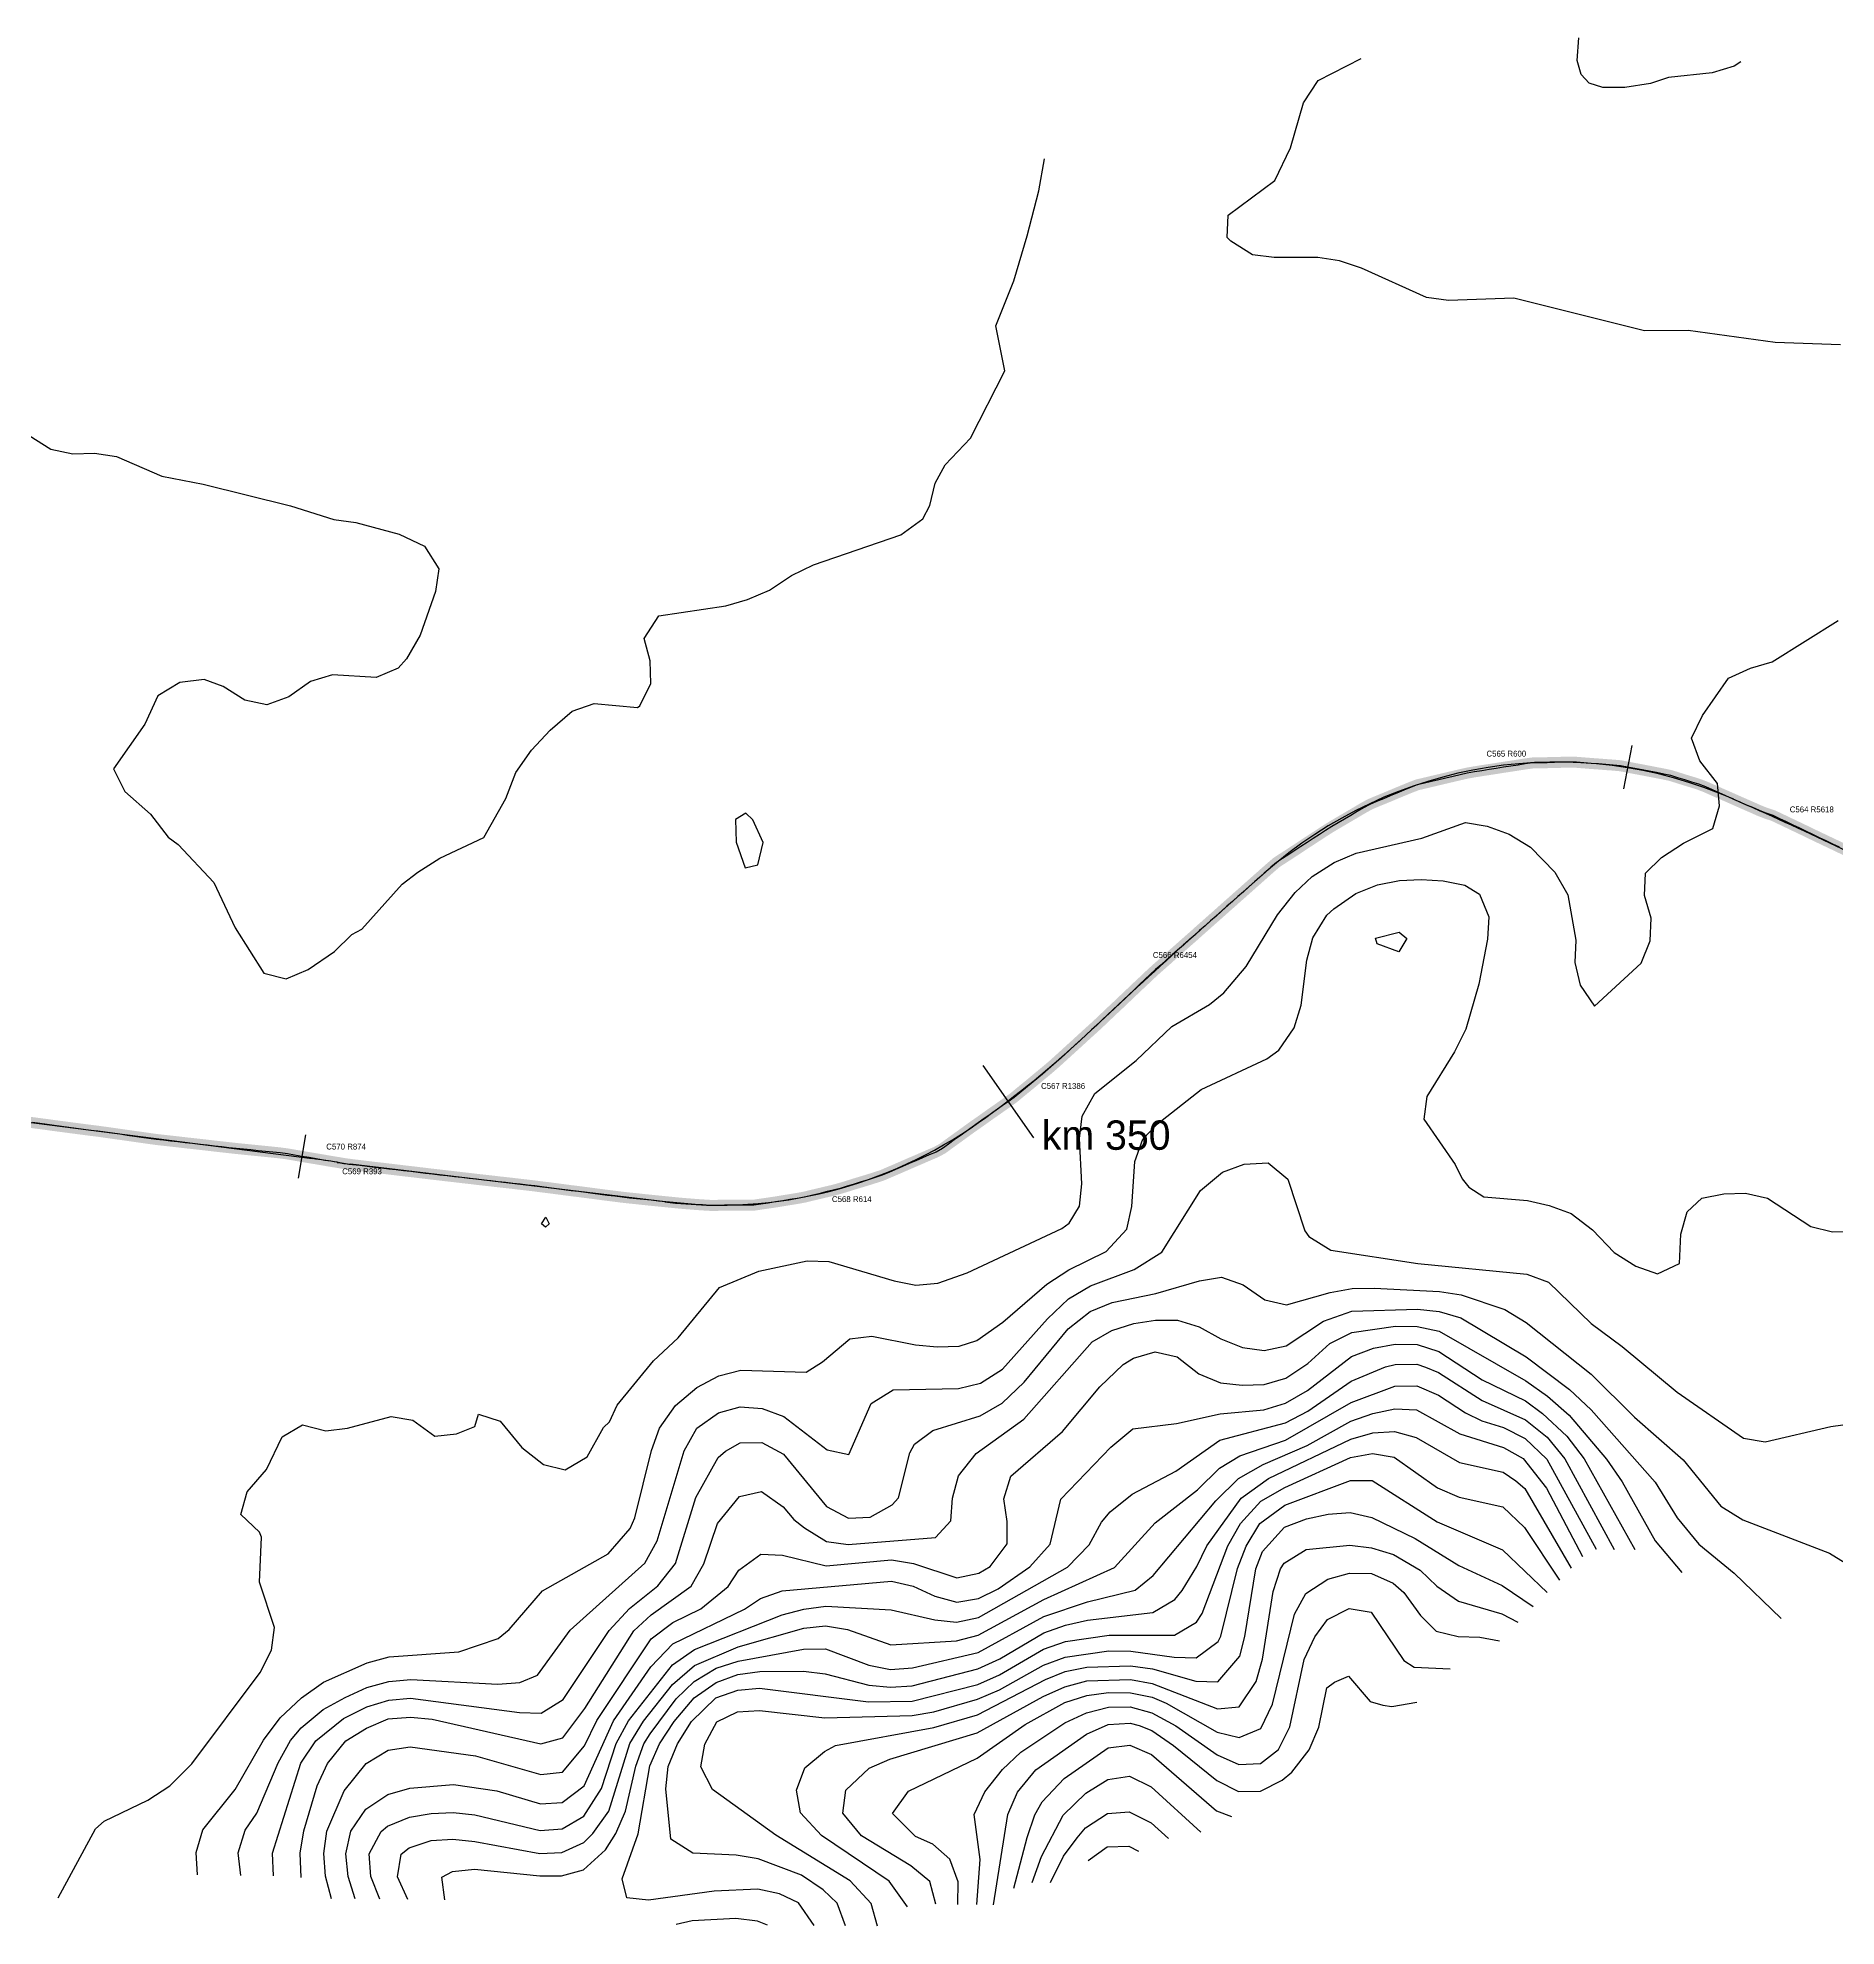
# Model space of a CAD drawing. Header units: metres. Extents: x 697254 to 930473, y 8023396 to 8227001.
# Drawn here: x 699354 to 701806, y 8224427 to 8227001 of the extents above; entities that cross this region are included whole.
import ezdxf

# ---------------------------------------------------------------- set-up
doc = ezdxf.new("R2010")
doc.units = ezdxf.units.M
for name, color, linetype in [('ALIGNMENT_FITTED', 4, 'Continuous'), ('CENTRELINE', 7, 'Continuous'), ('CHAINAGE', 7, 'Continuous'), ('CONTOUR_10M', 33, 'Continuous'), ('CONTOUR_INDEX_50M', 34, 'Continuous'), ('CURVE_LABELS', 4, 'Continuous'), ('GRADE_0-4', 3, 'Continuous')]:
    doc.layers.add(name, color=color, linetype=linetype)

msp = doc.modelspace()

# ---------------------------------------------------------------- linework, layer by layer
at = {"layer": 'ALIGNMENT_FITTED'}
for p, q in [((702385.6, 8225625.4), (701805.6, 8225899.4)), ((701026, 8225862.4), (700947.7, 8225792.8)), ((700821.8, 8225678), (700783.8, 8225642.5)), ((699728.5, 8225473.3), (699212.5, 8225539.2)), ((700209.3, 8225414.3), (699780.5, 8225465.7))]:
    msp.add_line(p, q, dxfattribs=at)
for centre, radius, start, end in [((701424.5, 8225413.6), 600.2, 66.2807, 131.6021), ((699406, 8220819.4), 5618.2, 64.7151, 66.2807), ((705233, 8220966.4), 6454.3, 131.60205, 133.11435), ((699836.3, 8226654.5), 1386.3, -54.7318, -46.8856), ((700282.3, 8226023.8), 613.9, -96.8359, -54.7318), ((699617.8, 8224606.2), 874.2, 80.4818, 82.7219), ((699827.4, 8225856.3), 393.4, -99.5182, -96.8359)]:
    msp.add_arc(centre, radius, start, end, dxfattribs=at)
at = {"layer": 'CENTRELINE'}
msp.add_polyline3d([(701810, 8225897.8, 392.2), (701801, 8225902.1, 391.9), (701791.9, 8225906.4, 391.5), (701782.9, 8225910.7, 391.2), (701773.9, 8225915, 390.9), (701764.9, 8225919.4, 391), (701755.8, 8225923.7, 391.1), (701746.8, 8225928, 391.1), (701737.8, 8225932.3, 391), (701728.8, 8225936.6, 390.9), (701719.7, 8225940.9, 390.8), (701710.2, 8225944, 390.7), (701700.9, 8225947.6, 390.6), (701691.8, 8225951.7, 390.5), (701682.6, 8225955.7, 390.4), (701673.5, 8225959.7, 390.4), (701664.3, 8225963.8, 390.3), (701655.2, 8225967.8, 390.1), (701646, 8225971.8, 389.7), (701636.9, 8225975.8, 389.5), (701627.7, 8225979.9, 389.4), (701618.4, 8225983.5, 389.4), (701608.9, 8225986.5, 389.4), (701599.3, 8225989.4, 389.3), (701589.8, 8225992.4, 389.4), (701580.2, 8225995.4, 389.6), (701570.5, 8225997.5, 389.7), (701560.6, 8225999.4, 389.5), (701550.8, 8226001.3, 389.3), (701541, 8226003.2, 389.1), (701531.2, 8226005, 389), (701521.3, 8226006.9, 388.9), (701511.5, 8226008.8, 388.9), (701501.6, 8226009.7, 388.8), (701491.6, 8226010.4, 388.7), (701481.6, 8226011.2, 388.6), (701471.6, 8226011.9, 388.4), (701461.7, 8226012.7, 388.3), (701451.7, 8226013.5, 388.1), (701441.7, 8226013.7, 388.2), (701431.7, 8226013.5, 388.4), (701421.7, 8226013.3, 388.6), (701411.7, 8226013, 388.7), (701401.7, 8226012.8, 388.8), (701391.7, 8226012.6, 388.8), (701381.8, 8226011.3, 388.5), (701371.9, 8226009.7, 388), (701362.1, 8226008.2, 387.6), (701352.2, 8226006.7, 387.4), (701342.3, 8226005.1, 387.2), (701332.4, 8226003.6, 387.1), (701322.5, 8226002.1, 387), (701312.6, 8226000.5, 386.9), (701302.8, 8225998.8, 386.8), (701293.1, 8225996.6, 386.8), (701283.3, 8225994.3, 386.8), (701273.6, 8225992, 386.7), (701263.8, 8225989.7, 386.5), (701254.1, 8225987.4, 386.3), (701244.4, 8225985.1, 386.1), (701234.6, 8225982.8, 386.2), (701225.3, 8225979.2, 386.3), (701216.1, 8225975.4, 386.4), (701206.8, 8225971.6, 386.3), (701197.6, 8225967.7, 386.2), (701188.4, 8225963.9, 386.1), (701179.1, 8225960.1, 386), (701169.9, 8225956.2, 386.2), (701161.2, 8225951.4, 386.4), (701152.6, 8225946.3, 386.8), (701143.9, 8225941.2, 387), (701135.3, 8225936.1, 387.1), (701126.7, 8225931.1, 386.9), (701118.1, 8225926, 386.8), (701109.6, 8225920.7, 386.7), (701101.2, 8225915.2, 386.5), (701092.9, 8225909.8, 386.3), (701084.5, 8225904.3, 386.2), (701076.1, 8225898.8, 386.1), (701067.8, 8225893.3, 386.2), (701059.4, 8225887.8, 386.4), (701051, 8225882.4, 386.5), (701042.7, 8225876.9, 386.4), (701035.1, 8225870.4, 386.2), (701027.6, 8225863.8, 386.2), (701020.1, 8225857.1, 386.2), (701012.6, 8225850.5, 386), (701005.1, 8225843.8, 385.7), (700997.7, 8225837.2, 385.5), (700990.2, 8225830.6, 386.1), (700982.7, 8225823.9, 386.5), (700975.2, 8225817.3, 386.6), (700967.7, 8225810.6, 386.5), (700960.3, 8225804, 386.4), (700952.8, 8225797.4, 386.2), (700945.3, 8225790.7, 386), (700937.8, 8225784.1, 385.7), (700930.4, 8225777.4, 385.5), (700922.9, 8225770.8, 385.1), (700915.4, 8225764.2, 384.7), (700907.9, 8225757.5, 384.4), (700900.4, 8225750.9, 384.2), (700893, 8225744.2, 384.2), (700885.5, 8225737.6, 384.2), (700878, 8225731, 384), (700870.6, 8225724.2, 383.8), (700863.4, 8225717.3, 383.7), (700856.1, 8225710.5, 383.7), (700848.8, 8225703.6, 383.7), (700841.6, 8225696.7, 383.9), (700834.3, 8225689.8, 384), (700827.1, 8225682.9, 384), (700819.8, 8225676.1, 384), (700812.5, 8225669.2, 383.8), (700805.3, 8225662.3, 383.6), (700798, 8225655.4, 383.6), (700790.6, 8225648.7, 383.7), (700783.2, 8225642, 384), (700775.8, 8225635.2, 384), (700768.5, 8225628.5, 383.9), (700761.1, 8225621.8, 383.8), (700753.7, 8225615, 383.9), (700746.3, 8225608.3, 384), (700738.9, 8225601.6, 383.9), (700731.3, 8225595.1, 383.8), (700723.6, 8225588.7, 383.8), (700715.9, 8225582.3, 383.7), (700708.2, 8225575.9, 383.5), (700700.5, 8225569.6, 383.3), (700692.7, 8225563.2, 383.3), (700685, 8225556.8, 383.3), (700677, 8225550.9, 383.3), (700668.8, 8225545.2, 383.4), (700660.6, 8225539.4, 384), (700652.4, 8225533.7, 384.6), (700644.3, 8225527.9, 384.9), (700636.1, 8225522.1, 384.6), (700627.9, 8225516.4, 384.4), (700619.8, 8225510.5, 384.2), (700611.7, 8225504.6, 384.1), (700603.6, 8225498.8, 383.9), (700595.5, 8225492.9, 383.8), (700587.4, 8225487, 383.8), (700578.7, 8225482.3, 383.8), (700569.5, 8225478.4, 383.8), (700560.3, 8225474.4, 383.7), (700551.1, 8225470.4, 383.8), (700541.9, 8225466.5, 384.4), (700532.8, 8225462.5, 384.9), (700523.6, 8225458.5, 385.2), (700514.4, 8225454.6, 385.3), (700505.2, 8225450.6, 385.3), (700495.7, 8225447.5, 385.3), (700486.2, 8225444.5, 385.2), (700476.6, 8225441.6, 385.1), (700467, 8225438.7, 385.3), (700457.5, 8225435.7, 385.4), (700447.9, 8225432.8, 385.3), (700438.3, 8225430.2, 385.2), (700428.5, 8225427.9, 385.2), (700418.8, 8225425.6, 385.4), (700409.1, 8225423.3, 385.7), (700399.3, 8225420.9, 385.8), (700389.5, 8225419.1, 385.8), (700379.6, 8225417.5, 385.7), (700369.8, 8225415.9, 385.7), (700359.9, 8225414.3, 385.6), (700350, 8225412.8, 385.5), (700340.1, 8225411.4, 385.5), (700330.2, 8225409.9, 385.8), (700320.2, 8225409.8, 386), (700310.2, 8225409.8, 386.1), (700300.2, 8225409.8, 386.2), (700290.2, 8225409.8, 386.3), (700280.2, 8225409.7, 386.2), (700270.2, 8225409.7, 385.8), (700260.2, 8225410.3, 385.4), (700250.3, 8225411, 385), (700240.3, 8225411.8, 384.8), (700230.3, 8225412.6, 384.5), (700220.4, 8225413.6, 384.4), (700210.4, 8225414.6, 384.7), (700200.5, 8225415.6, 385), (700190.5, 8225416.6, 385.5), (700180.6, 8225417.6, 386.2), (700170.6, 8225418.7, 386.7), (700160.7, 8225419.7, 386.9), (700150.7, 8225420.8, 386.8), (700140.8, 8225422.1, 386.7), (700130.9, 8225423.3, 386.8), (700121, 8225424.6, 386.9), (700111.1, 8225425.9, 387.1), (700101.2, 8225427.2, 387.4), (700091.2, 8225428.5, 387.9), (700081.3, 8225429.7, 388.3), (700071.4, 8225431, 388.6), (700061.5, 8225432.3, 388.9), (700051.6, 8225433.6, 389.2), (700041.6, 8225434.8, 389.2), (700031.7, 8225436.1, 388.9), (700021.8, 8225437.3, 388.6), (700011.9, 8225438.4, 388.3), (700001.9, 8225439.6, 388), (699992, 8225440.7, 387.8), (699982, 8225441.8, 387.3), (699972.1, 8225443, 386.5), (699962.2, 8225444.1, 385.8), (699952.2, 8225445.2, 385.4), (699942.3, 8225446.4, 385.3), (699932.4, 8225447.5, 385.2), (699922.4, 8225448.7, 385.4), (699912.5, 8225449.8, 385.6), (699902.6, 8225451, 385.7), (699892.6, 8225452.1, 385.4), (699882.7, 8225453.3, 384.9), (699872.8, 8225454.5, 384.4), (699862.8, 8225455.7, 384.6), (699852.9, 8225456.8, 385.1), (699843, 8225458, 385.6), (699833, 8225459.2, 385.6), (699823.1, 8225460.4, 385.3), (699813.2, 8225461.5, 385), (699803.2, 8225462.7, 384.7), (699793.3, 8225463.9, 384.5), (699783.4, 8225465.1, 384.4), (699773.5, 8225466.4, 384.3), (699763.6, 8225468.1, 384.4), (699753.7, 8225469.7, 384.4), (699743.9, 8225471.4, 384.4), (699734, 8225473.1, 384.5), (699724.2, 8225474.7, 384.6), (699714.3, 8225476.4, 384.8), (699704.4, 8225478.1, 385.1), (699694.6, 8225479.8, 385.4), (699684.7, 8225481.1, 385), (699674.7, 8225482.2, 384.1), (699664.8, 8225483.2, 383.3), (699654.8, 8225484.2, 383.5), (699644.9, 8225485.2, 384.2), (699634.9, 8225486.2, 384.9), (699625, 8225487.2, 384.7), (699615, 8225488.3, 384), (699605.1, 8225489.4, 383.5), (699595.2, 8225490.5, 383.4), (699585.2, 8225491.7, 383.5), (699575.3, 8225492.8, 383.6), (699565.4, 8225493.9, 384.2), (699555.4, 8225495, 385), (699545.5, 8225496.2, 385.6), (699535.5, 8225497.3, 385.6), (699525.6, 8225498.4, 385.4), (699515.7, 8225499.5, 385.2), (699505.8, 8225500.9, 385), (699495.9, 8225502.3, 384.8), (699486, 8225503.7, 384.7), (699476.1, 8225505.1, 384.6), (699466.2, 8225506.5, 384.5), (699456.3, 8225507.9, 384.4), (699446.4, 8225509.3, 384.4), (699436.4, 8225510.7, 384.5), (699426.5, 8225511.9, 384.6), (699416.6, 8225513.2, 385), (699406.7, 8225514.5, 385.5), (699396.8, 8225515.8, 386), (699386.9, 8225517.1, 386.3), (699376.9, 8225518.4, 386.3), (699367, 8225519.8, 386.3), (699357.1, 8225521.1, 386.4), (699347.2, 8225522.4, 386.4)], dxfattribs=at)
at = {"layer": 'CHAINAGE'}
for p, q in [((701527, 8226036.4), (701515.7, 8225977.5)), ((700642.6, 8225600.1), (700711.4, 8225501.8)), ((699719.3, 8225506), (699709.3, 8225446.8))]:
    msp.add_line(p, q, dxfattribs=at)
at = {"layer": 'CONTOUR_10M'}
for points, elevation in [([(701811.6, 8226582.5), (701722.4, 8226585.5), (701603.6, 8226601.9), (701544.2, 8226601.5), (701366.2, 8226646), (701277, 8226642.9), (701247.3, 8226647.2), (701158.4, 8226686.9), (701128.8, 8226696.8), (701099.1, 8226701.4), (701039.6, 8226701.5), (701009.9, 8226705), (700980.4, 8226723.7), (700975.6, 8226728.6), (700976.8, 8226759.4), (701040.6, 8226806.3), (701061.6, 8226850.8), (701079.3, 8226912.1), (701099.5, 8226942.7), (701157.9, 8226972.9)], 390), ([(699342.8, 8226458.9), (699372.4, 8226440.4), (699402, 8226433.7), (699431.8, 8226435), (699461.5, 8226430.4), (699523.5, 8226403.6), (699580, 8226392.8), (699698.7, 8226363.2), (699758, 8226344.5), (699787.7, 8226340.2), (699847, 8226324.3), (699881.3, 8226308.1), (699901.1, 8226277.2), (699896.7, 8226246.5), (699875.5, 8226186.8), (699857, 8226154.6), (699845.4, 8226141.8), (699815.5, 8226128.9), (699756.1, 8226132.9), (699726.3, 8226123.5), (699696.4, 8226102.9), (699666.5, 8226091.7), (699636.8, 8226098.2), (699607.3, 8226116.8), (699581.2, 8226126.4), (699547.9, 8226122.3), (699518, 8226104.2), (699500.3, 8226065.6), (699457.4, 8226004.5), (699472.9, 8225973.6), (699507.9, 8225942.6), (699532.2, 8225911.6), (699545.9, 8225901.3), (699594.2, 8225849.5), (699623.4, 8225787.8), (699662.6, 8225726), (699692.9, 8225718.4), (699722.7, 8225731.3), (699758.7, 8225755.8), (699782.6, 8225778.8), (699796, 8225786.2), (699851.1, 8225847.2), (699872.6, 8225863.7), (699902.5, 8225882.8), (699962.2, 8225911), (699992.4, 8225964.1), (700006, 8225999.6), (700027.2, 8226030.1), (700052.7, 8226057.4), (700082.7, 8226083.4), (700112.5, 8226093.5), (700171.9, 8226088.3), (700175, 8226090.3), (700190.1, 8226120.9), (700188.9, 8226151.6), (700180.8, 8226182.4), (700201, 8226213), (700292.1, 8226226.8), (700321.9, 8226235.6), (700351.7, 8226248.1), (700381.6, 8226268.1), (700411.5, 8226282.5), (700530.8, 8226323.7), (700560.7, 8226345.4), (700570, 8226363.4), (700577.3, 8226394.1), (700591.1, 8226419), (700625.8, 8226455.1), (700672.3, 8226546.9), (700660.4, 8226608.5), (700684.7, 8226669.8), (700702.9, 8226731.1), (700719, 8226792.4), (700726.3, 8226836.1)], 380), ([(699382.1, 8224465.7), (699433.2, 8224559.8), (699444.7, 8224570.4), (699504.4, 8224598.9), (699534.3, 8224618.7), (699564.3, 8224648.6), (699657.6, 8224773), (699673, 8224803.6), (699677.1, 8224834.3), (699656.6, 8224896), (699659.2, 8224957.4), (699656.4, 8224964.1), (699631.1, 8224988.4), (699640, 8225019.1), (699666.3, 8225049.6), (699687.3, 8225094.2), (699715, 8225110.6), (699746.8, 8225102.6), (699776.6, 8225106), (699836.2, 8225122), (699865.8, 8225116.9), (699895.4, 8225095.3), (699925.1, 8225098.3), (699950, 8225108.5), (699955.1, 8225124.9), (699984.7, 8225115.4), (700014.2, 8225079.8), (700043.7, 8225056.4), (700073.3, 8225049.2), (700103.2, 8225066.8), (700125.3, 8225106.9), (700133.4, 8225114.8), (700144.1, 8225137.5), (700193.6, 8225197.6), (700227.4, 8225229), (700283.7, 8225297.9), (700337.3, 8225320.2), (700402.9, 8225334), (700432.7, 8225333), (700521.6, 8225306.7), (700551.3, 8225301.1), (700581, 8225303.5), (700621.3, 8225317.7), (700750.1, 8225378), (700760.2, 8225385.6), (700774.1, 8225408.5), (700777.3, 8225439.2), (700774.4, 8225500.7), (700778, 8225531.4), (700795.3, 8225562), (700851.3, 8225607), (700900.2, 8225653.3), (700951.3, 8225683.6), (700971.1, 8225699.5), (701001.2, 8225735.1), (701044.1, 8225805.7), (701068, 8225836.2), (701091.5, 8225857.7), (701121.4, 8225877.1), (701151.2, 8225889.5), (701240.6, 8225910.3), (701300.2, 8225931.6), (701329.9, 8225926.3), (701359.6, 8225915.7), (701389.1, 8225897.7), (701422, 8225863.8), (701440, 8225832.9), (701450.8, 8225771.3), (701449.4, 8225740.5), (701456.7, 8225709.7), (701476.3, 8225681.2), (701539.8, 8225739.7), (701552.1, 8225770.4), (701553.2, 8225801.1), (701544.4, 8225831.9), (701545.5, 8225862.6), (701567.4, 8225883.8), (701597.3, 8225903.5), (701637.5, 8225923.3), (701646.4, 8225954), (701643.6, 8225984.7), (701619.6, 8226015.7), (701608.5, 8226046.5), (701623.2, 8226077.1), (701658.8, 8226128.1), (701688.6, 8226141.9), (701718.5, 8226150.4), (701808.2, 8226206.6)], 390), ([(700319.3, 8225944.1), (700305.2, 8225935.4), (700306.3, 8225904.6), (700318.6, 8225869.9), (700335.6, 8225873.6), (700343.1, 8225904.3), (700329.2, 8225935.2), (700319.3, 8225944.1)], 380), ([(701177.7, 8225773.8), (701209.7, 8225782.2), (701220.2, 8225773.4), (701209.5, 8225755.3), (701179.8, 8225766.1), (701177.7, 8225773.8)], 410), ([(699631.3, 8224496.5), (699627.3, 8224527.3), (699636.9, 8224558), (699652.9, 8224581.5), (699682, 8224649.8), (699698.7, 8224680.4), (699713.4, 8224697.6), (699743.4, 8224722.7), (699773.3, 8224738.8), (699803.1, 8224752.5), (699832.9, 8224760.7), (699862.7, 8224763.6), (699981.5, 8224757.3), (700011.3, 8224759.5), (700035.4, 8224769.6), (700079.9, 8224830.7), (700181.8, 8224922), (700198.5, 8224952.6), (700235.5, 8225075.2), (700252.8, 8225105.8), (700282.1, 8225126.8), (700311.9, 8225135), (700341.7, 8225132.9), (700371.3, 8225121.8), (700430.3, 8225076.3), (700460, 8225070.3), (700490.4, 8225139.8), (700520.3, 8225158.1), (700609.5, 8225160.3), (700639.3, 8225167.2), (700669.2, 8225186.6), (700730.5, 8225255.2), (700759.2, 8225282.4), (700789.1, 8225299.8), (700848.8, 8225322.4), (700886.6, 8225346), (700938.9, 8225429.8), (700968.9, 8225454.7), (700998.7, 8225466), (701031.3, 8225467.7), (701058, 8225445.4), (701081.3, 8225375), (701087, 8225367.1), (701116.6, 8225348.5), (701235.3, 8225330.4), (701383.8, 8225315.8), (701413.5, 8225305.1), (701471.4, 8225248.5), (701513.8, 8225217.3), (701588.8, 8225155.2), (701679.1, 8225092.3), (701708.8, 8225087.5), (701798.2, 8225108.4), (701827.9, 8225112.4)], 410), ([(700041.1, 8225384.4), (700046.7, 8225393.5), (700051.2, 8225384.3), (700046.6, 8225380.1), (700041.1, 8225384.4)], 390), ([(699675.9, 8224496.1), (699674.5, 8224526.9), (699713, 8224649.5), (699733.6, 8224680.1), (699771.1, 8224710.5), (699802.9, 8224726.1), (699832.7, 8224735.2), (699862.4, 8224738.1), (700010.9, 8224718.4), (700040.6, 8224717.8), (700070.5, 8224736), (700133, 8224830.2), (700160.8, 8224860.4), (700199.4, 8224891.1), (700223.4, 8224921.6), (700251.4, 8225011.7), (700281.6, 8225066.1), (700291.6, 8225074.7), (700311.5, 8225086), (700341.2, 8225086.5), (700370.8, 8225070.6), (700429.6, 8224999.3), (700459.2, 8224983.4), (700489, 8224984.7), (700518.8, 8225001.7), (700527.5, 8225011.1), (700542.9, 8225072.4), (700549.3, 8225084.2), (700574.3, 8225102.9), (700638.9, 8225123), (700668.7, 8225140), (700698.7, 8225168.5), (700758.8, 8225241.3), (700788.8, 8225265.1), (700818.6, 8225277.5), (700878.2, 8225289.7), (700937.8, 8225306.9), (700967.6, 8225311.6), (700997.2, 8225301.4), (701026.8, 8225280.9), (701056.4, 8225274.3), (701116, 8225291), (701145.8, 8225296.2), (701175.6, 8225296.6), (701264.7, 8225292.5), (701294.4, 8225287.8), (701353.7, 8225267.9), (701383.2, 8225249.9), (701471.8, 8225179.7), (701530.7, 8225121.2), (701596.9, 8225062.9), (701648.5, 8224999.5), (701678.1, 8224981.2), (701796.6, 8224935.6), (701914.8, 8224862.7)], 420), ([(699713.6, 8224493.7), (699711.9, 8224526.6), (699716.8, 8224557.2), (699735.2, 8224618.6), (699749.5, 8224649.2), (699774.4, 8224679.7), (699802.6, 8224697.3), (699832, 8224709.9), (699862.2, 8224712.1), (699891.9, 8224709.2), (700040.2, 8224675.7), (700070, 8224684), (700100.1, 8224724.1), (700166.7, 8224829.9), (700190.5, 8224851.7), (700244.8, 8224890.7), (700262, 8224921.2), (700280.8, 8224976.1), (700310.8, 8225012.9), (700340.6, 8225019.5), (700370.2, 8224999), (700385, 8224981.6), (700399.6, 8224970.1), (700429.2, 8224951.5), (700458.9, 8224947.3), (700577.9, 8224957.2), (700598.9, 8224979.7), (700601.1, 8225010.4), (700609.2, 8225041.1), (700633.3, 8225071.6), (700698.3, 8225118.1), (700791.5, 8225223.9), (700818.3, 8225239.1), (700848.1, 8225248.6), (700877.9, 8225253.4), (700907.6, 8225253.1), (700937.2, 8225244.2), (700966.8, 8225227.6), (700996.4, 8225215.8), (701026.1, 8225212), (701055.9, 8225218.2), (701106.6, 8225251.8), (701145.5, 8225265.7), (701234.8, 8225268.3), (701264.5, 8225265.1), (701294.1, 8225256.3), (701382.8, 8225203.2), (701441.9, 8225158.5), (701471.4, 8225131.2), (701558.8, 8225032.5), (701588.9, 8224983.6), (701618.3, 8224948.1), (701666.6, 8224908.5), (701730.7, 8224846.4)], 430), ([(699754.5, 8224464.7), (699746.5, 8224495.5), (699744.1, 8224526.3), (699748.4, 8224557), (699772.1, 8224611.6), (699802.2, 8224649.2), (699832.1, 8224667.3), (699861.8, 8224671.7), (699950.9, 8224659.4), (700039.9, 8224633.8), (700069.6, 8224637.2), (700099.7, 8224673.2), (700116.2, 8224707.4), (700190.2, 8224818.7), (700220.1, 8224841.2), (700258.2, 8224859.8), (700295.5, 8224890.2), (700309.9, 8224912.7), (700339.9, 8224934.2), (700369.6, 8224932.9), (700428.9, 8224918.3), (700518.2, 8224926.6), (700547.9, 8224921.8), (700607.1, 8224902), (700636.9, 8224908.2), (700652.5, 8224917.7), (700675.5, 8224948.2), (700675.8, 8224979), (700671, 8225009.8), (700680.8, 8225040.4), (700750.9, 8225101.3), (700802.1, 8225162.3), (700833.8, 8225192.8), (700847.7, 8225201.3), (700877.5, 8225210.2), (700907.1, 8225203.4), (700936.7, 8225179.9), (700966.3, 8225167.6), (700996, 8225164.5), (701025.7, 8225165.7), (701055.5, 8225174.3), (701085.4, 8225194.1), (701115.4, 8225221.5), (701145.3, 8225236.4), (701204.8, 8225244.9), (701234.5, 8225244.4), (701264.2, 8225238.4), (701382.5, 8225170.4), (701412.1, 8225149.5), (701441.6, 8225123.6), (701492.5, 8225063.8), (701513.8, 8225032.9), (701558.9, 8224952.6), (701595, 8224909.2)], 440), ([(699820.5, 8224464.1), (699808.4, 8224494.9), (699806, 8224525.7), (699822.2, 8224556.3), (699831.1, 8224563.7), (699861, 8224575.7), (699890.7, 8224581), (699920.5, 8224582.2), (699950.2, 8224579.2), (700039.2, 8224557.9), (700068.9, 8224560), (700098.8, 8224577), (700122.8, 8224615.1), (700142.7, 8224676.4), (700159.7, 8224707), (700219.6, 8224783.6), (700249.5, 8224804.3), (700368.8, 8224851.4), (700398.6, 8224859.5), (700428.4, 8224863.5), (700517.5, 8224858.4), (700576.9, 8224844.8), (700606.6, 8224841.7), (700636.4, 8224847.8), (700757.7, 8224916.8), (700787.2, 8224947.2), (700804.1, 8224977.8), (700816, 8224992), (700846, 8225016.1), (700905.7, 8225047.6), (700965.6, 8225089.5), (701055, 8225113.2), (701085.5, 8225129), (701144.7, 8225170), (701191.1, 8225189.5), (701204.3, 8225193), (701234.1, 8225193.3), (701245.9, 8225189), (701263.7, 8225181.7), (701322.8, 8225143.6), (701382, 8225117.6), (701411.6, 8225093.7), (701435.8, 8225064.3), (701503, 8224940.7)], 460), ([(699858.8, 8224463.7), (699844.7, 8224494.6), (699849.8, 8224525.3), (699860.6, 8224534.1), (699890.4, 8224544), (699920.2, 8224545.8), (699949.9, 8224542.6), (700038.9, 8224526.3), (700068.6, 8224527.9), (700098.5, 8224541.3), (700111, 8224553.7), (700132.8, 8224584.2), (700161.3, 8224676.2), (700179.9, 8224706.8), (700219.3, 8224756.5), (700249.3, 8224782.4), (700309, 8224807.9), (700398.4, 8224833.4), (700428.2, 8224836.6), (700457.8, 8224831.8), (700517.1, 8224810.7), (700606.4, 8224816.3), (700636.2, 8224824.1), (700725.8, 8224872.4), (700822, 8224916.2), (700877.5, 8224977.2), (700935.2, 8225021.8), (700965.2, 8225051.3), (700992.7, 8225068.3), (701054.8, 8225089.7), (701144.4, 8225141.2), (701204.1, 8225163.2), (701233.8, 8225163.9), (701263.4, 8225151.1), (701300.2, 8225127), (701322.6, 8225116.2), (701352.2, 8225107), (701381.8, 8225091.9), (701411.3, 8225063.6), (701478.2, 8224941)], 470), ([(699909.4, 8224463.3), (699905.1, 8224494.1), (699919.8, 8224501.9), (699949.5, 8224505.2), (700038.6, 8224496.1), (700068.3, 8224495.7), (700098.1, 8224504.3), (700128.1, 8224531.2), (700142.4, 8224553.4), (700155.3, 8224584), (700169.3, 8224645.4), (700180.5, 8224676), (700189, 8224689.6), (700224.7, 8224737.1), (700249.1, 8224760.8), (700279, 8224778.7), (700308.8, 8224788.6), (700398.1, 8224804.7), (700427.9, 8224805.2), (700487.1, 8224783.1), (700516.8, 8224777.1), (700546.6, 8224779.3), (700635.9, 8224800.3), (700725.6, 8224849.2), (700785.2, 8224869.5), (700850.3, 8224885.2), (700874.7, 8224905.3), (700960.1, 8225007.2), (700990.7, 8225037.6), (701024.7, 8225056.3), (701084.4, 8225082.3), (701144.2, 8225115.7), (701174, 8225126.1), (701203.8, 8225132.4), (701233.5, 8225130.9), (701292.7, 8225098.1), (701352, 8225079.5), (701378.9, 8225064.8), (701410.9, 8225024.3), (701459.7, 8224931)], 480), ([(700412.8, 8224428), (700391.3, 8224458.9), (700365.4, 8224471.4), (700335.7, 8224477.7), (700276.3, 8224475.2), (700187, 8224462.9), (700157.3, 8224465.8), (700151, 8224491.8), (700172.6, 8224553.1), (700188.6, 8224646), (700201.7, 8224675.8), (700221.6, 8224706.4), (700248.9, 8224738.7), (700278.8, 8224759.3), (700308.7, 8224770.3), (700338.4, 8224774.2), (700397.9, 8224775), (700427.6, 8224771.2), (700486.9, 8224755.9), (700516.6, 8224752.9), (700546.3, 8224755), (700635.7, 8224777.9), (700665.6, 8224791.7), (700725.4, 8224827), (700755.2, 8224837.5), (700785, 8224844.3), (700874.3, 8224854.7), (700904.2, 8224872.7), (700914, 8224884.6), (700934.3, 8224917.3), (700947.7, 8224945.8), (700994.6, 8225010.6), (701032, 8225037.2), (701144, 8225091.2), (701173.8, 8225099.8), (701203.5, 8225101.3), (701233.2, 8225093.5), (701292.3, 8225059.3), (701351.7, 8225046), (701369.1, 8225034.2), (701381.2, 8225023.7), (701444.4, 8224915.4)], 490), ([(700498.7, 8224427.2), (700490.1, 8224458), (700461.6, 8224489), (700360.2, 8224551.4), (700274.2, 8224613.7), (700258.3, 8224644.6), (700263.6, 8224675.3), (700279.7, 8224705.9), (700308.2, 8224719.3), (700337.9, 8224721.4), (700427, 8224711.1), (700546, 8224714.3), (700575.7, 8224719.6), (700635.4, 8224736.7), (700665.2, 8224749.4), (700725, 8224783.1), (700754.8, 8224794.1), (700814.3, 8224802.7), (700844.1, 8224802.3), (700903.4, 8224793.7), (700933.2, 8224792.9), (700963.1, 8224815.1), (700966.9, 8224822.6), (700989.7, 8224914.7), (701001.3, 8224945.3), (701020.2, 8224975.9), (701054, 8225001.3), (701143.5, 8225034.8), (701173.2, 8225034.7), (701261.9, 8224978.2), (701350.7, 8224940.1), (701411.5, 8224882)], 510), ([(700539.8, 8224453.6), (700514.9, 8224488.6), (700422.5, 8224550.9), (700393.9, 8224581.9), (700388.3, 8224612.7), (700400, 8224643.3), (700426.6, 8224665.3), (700441.8, 8224673.7), (700575.6, 8224698.2), (700635.2, 8224715.5), (700727.8, 8224763.3), (700754.6, 8224774.3), (700784.4, 8224780.5), (700843.9, 8224782.3), (700873.6, 8224777.8), (700932.9, 8224761.3), (700962.6, 8224760.3), (700992.6, 8224795.2), (700999.7, 8224822.3), (701014.5, 8224914.4), (701023.7, 8224938), (701053.7, 8224971), (701083.5, 8224982.3), (701113.3, 8224988.6), (701143.1, 8224991.3), (701172.7, 8224984.2), (701231.9, 8224955.5), (701291, 8224918.9), (701350.3, 8224891.7), (701392.6, 8224862.9)], 520), ([(700578.3, 8224457.2), (700570, 8224488.1), (700544.1, 8224509.7), (700477.3, 8224550.4), (700451.7, 8224581.4), (700455.9, 8224612.7), (700487.6, 8224642.5), (700515.7, 8224654.7), (700634.9, 8224690.9), (700724.6, 8224740.2), (700754.4, 8224753.7), (700784.2, 8224761.8), (700843.7, 8224763.7), (700873.4, 8224758.2), (700962.3, 8224723.4), (700992, 8224726.3), (701015.1, 8224760.7), (701023.6, 8224791.4), (701038, 8224883.5), (701048.3, 8224914.1), (701053.2, 8224922.1), (701083.1, 8224940.7), (701142.7, 8224946.7), (701172.4, 8224943.1), (701202, 8224934), (701238.6, 8224912.4), (701261.1, 8224890.7), (701290.6, 8224870.4), (701349.9, 8224852.9), (701371.8, 8224841.7)], 530), ([(700608.5, 8224457), (700608.7, 8224487.7), (700597.5, 8224518.6), (700574.1, 8224539.1), (700550.8, 8224549.7), (700519.4, 8224580.7), (700541.3, 8224611.3), (700634.6, 8224656.2), (700700.1, 8224702.1), (700754.2, 8224732), (700784, 8224741.6), (700813.8, 8224745.9), (700843.5, 8224745.4), (700873.2, 8224739.2), (700892.5, 8224731.1), (700962, 8224691.7), (700991.6, 8224684.3), (701021.5, 8224696.5), (701037.4, 8224729.8), (701067.4, 8224852.5), (701082.6, 8224880.5), (701112.5, 8224900.4), (701142.3, 8224908.6), (701172, 8224907.9), (701201.6, 8224894.6), (701216.3, 8224881.9), (701238.8, 8224850.9), (701260.5, 8224829.5), (701290.2, 8224822.1), (701319.9, 8224821.1), (701346.6, 8224816.2)], 540), ([(700657.2, 8224456.5), (700676.7, 8224579.3), (700689.9, 8224609.9), (700714.9, 8224640.5), (700783.6, 8224689), (700813.4, 8224702.2), (700843.2, 8224704.1), (700855.6, 8224700.7), (700872.8, 8224694.2), (700902.3, 8224673.5), (700961.4, 8224625.8), (700991, 8224610.7), (701020.7, 8224611.1), (701050.6, 8224626.3), (701063.8, 8224637.3), (701087.2, 8224667.8), (701100.2, 8224698.5), (701111.2, 8224752.1), (701121.6, 8224759.7), (701141, 8224768.2), (701170.5, 8224733.7), (701187.5, 8224728.4), (701200.1, 8224726.9), (701234.2, 8224732.4)], 560), ([(700684.8, 8224479.1), (700703, 8224548.3), (700713.3, 8224579), (700723.3, 8224596.8), (700753.3, 8224628.6), (700813.1, 8224670.2), (700842.9, 8224674.1), (700872.5, 8224661.4), (700961, 8224584.7), (700981.2, 8224576.6)], 570), ([(700709.8, 8224486.8), (700722.6, 8224522.2), (700752.1, 8224578.6), (700782.8, 8224608.4), (700812.7, 8224627.1), (700842.5, 8224631.7), (700872.1, 8224617.1), (700939.8, 8224555.3)], 580), ([(700734.5, 8224486.6), (700752.3, 8224522.5), (700771, 8224547.7), (700782.4, 8224561.4), (700812.3, 8224581), (700842.1, 8224583.2), (700871.7, 8224568.3), (700895.5, 8224546.6)], 590), ([(700348.8, 8224428.6), (700335.3, 8224434), (700305.6, 8224437.7), (700246.2, 8224434.6), (700224.7, 8224429.7)], 480)]:
    msp.add_lwpolyline(points, dxfattribs=dict(at, elevation=elevation))
at = {"layer": 'CONTOUR_INDEX_50M'}
for points, elevation in [([(701675.7, 8226968.2), (701666.4, 8226962.4), (701636.6, 8226953.2), (701577, 8226946.6), (701552.6, 8226938.6), (701517.5, 8226933.4), (701487.7, 8226933.1), (701468.8, 8226939.3), (701458.1, 8226950.7), (701452.6, 8226970.2), (701454.8, 8227001)], 400), ([(699572.3, 8224497.1), (699570.4, 8224527.8), (699579.5, 8224558.5), (699623.5, 8224613.5), (699661.9, 8224680.7), (699684.8, 8224711.3), (699713.8, 8224738.6), (699743.7, 8224759.9), (699803.4, 8224786.2), (699833.2, 8224794.5), (699928.3, 8224801.3), (699982.1, 8224819.3), (699996.9, 8224831.4), (700042.1, 8224884.5), (700131.8, 8224934.9), (700161.8, 8224969.2), (700168.3, 8224983.6), (700190.7, 8225075.6), (700201.8, 8225106.2), (700223.4, 8225136.8), (700252.7, 8225161.4), (700282.6, 8225177.4), (700312.4, 8225184.9), (700401.6, 8225182.4), (700424, 8225196.5), (700461.4, 8225227.6), (700491.2, 8225231.4), (700550.5, 8225219.4), (700580.2, 8225216.9), (700610, 8225217.9), (700634.4, 8225225.3), (700669.7, 8225250.5), (700729.7, 8225302.2), (700759.6, 8225321.8), (700810.4, 8225346.7), (700838.8, 8225377.2), (700845.5, 8225407.9), (700849.4, 8225469.3), (700860.4, 8225499.9), (700880.3, 8225520.6), (700940.2, 8225567.6), (701029.7, 8225609.6), (701045.9, 8225621.2), (701066.7, 8225651.8), (701076.2, 8225682.4), (701084, 8225743.9), (701092.3, 8225774.5), (701111.4, 8225805.1), (701120.8, 8225814), (701150.7, 8225834.8), (701180.5, 8225846.5), (701210.3, 8225852.4), (701240.1, 8225853.8), (701269.8, 8225852.1), (701299.5, 8225846.1), (701319.4, 8225834), (701332.3, 8225803.1), (701330.1, 8225772.4), (701318.4, 8225711), (701300.8, 8225649.7), (701285.4, 8225619.1), (701247.7, 8225557.9), (701243.4, 8225527.2), (701286.1, 8225465.3), (701295.8, 8225445.8), (701305, 8225434.4), (701325.3, 8225421.2), (701384.8, 8225416.3), (701414.4, 8225409.5), (701444.1, 8225398.6), (701473.6, 8225376.1), (701503, 8225345.4), (701532.6, 8225326.9), (701562.2, 8225316.4), (701592.1, 8225330.6), (701593.6, 8225370.3), (701602.6, 8225401), (701622.6, 8225419.5), (701652.4, 8225425.6), (701682.1, 8225426.3), (701711.8, 8225419.6), (701770.9, 8225380.9), (701800.6, 8225373.4), (701830.3, 8225373.9)], 400), ([(699787, 8224464.4), (699777.5, 8224495.2), (699774.4, 8224526), (699781, 8224556.7), (699801.6, 8224586.7), (699831.5, 8224606.8), (699861.3, 8224615.3), (699920.8, 8224620.4), (699980.2, 8224611.7), (700039.5, 8224594), (700069.2, 8224595.8), (700099.2, 8224618.6), (700138.9, 8224707.2), (700189.8, 8224780.8), (700219.8, 8224812.2), (700317.4, 8224859.3), (700339.3, 8224873.7), (700369.1, 8224884.3), (700517.9, 8224897.3), (700547.6, 8224890.7), (700577.2, 8224877), (700606.8, 8224868.9), (700636.6, 8224873.9), (700663.2, 8224886.9), (700706.5, 8224917.2), (700734.1, 8224947.7), (700748.6, 8225009.1), (700816.8, 8225080.1), (700846.8, 8225105.3), (700906.3, 8225112.4), (700965.9, 8225125.5), (701025.4, 8225131), (701055.2, 8225140.3), (701085.1, 8225157.2), (701145, 8225203.6), (701174.8, 8225215), (701204.6, 8225220.4), (701234.3, 8225220), (701264, 8225210.6), (701323.1, 8225171.8), (701382.3, 8225143.1), (701405.4, 8225126.1), (701438.3, 8225095), (701462, 8225064.1), (701530.9, 8224940.5)], 450), ([(700455.2, 8224427.6), (700443.9, 8224458.5), (700424.9, 8224476.8), (700395.4, 8224496.9), (700336.1, 8224519.1), (700306.4, 8224524.2), (700247, 8224526.7), (700217.4, 8224545.8), (700210.6, 8224614.3), (700213.5, 8224645), (700226.4, 8224675.6), (700245.4, 8224706.2), (700278.6, 8224738.4), (700308.5, 8224749), (700338.2, 8224751.6), (700486.7, 8224733.2), (700546.2, 8224734.1), (700635.5, 8224756.7), (700665.4, 8224769.8), (700725.2, 8224804.8), (700755, 8224815.3), (700814.5, 8224823.9), (700903.7, 8224824.1), (700933.6, 8224841.4), (700941.5, 8224853.6), (700976.4, 8224945.5), (700993.7, 8224976.1), (701021.3, 8225006.6), (701054.2, 8225025.3), (701143.7, 8225066), (701173.5, 8225071.3), (701203.2, 8225066.4), (701262.3, 8225024.9), (701291.9, 8225011.8), (701351.2, 8224998.7), (701380.7, 8224970.7), (701428.2, 8224899)], 500), ([(700634.1, 8224456.7), (700638.6, 8224518.2), (700630.8, 8224579.7), (700645.2, 8224610.3), (700669.4, 8224640.9), (700694.2, 8224664.6), (700754, 8224704.2), (700783.8, 8224718.2), (700813.6, 8224725.9), (700843.4, 8224726.2), (700873, 8224718.2), (700905.5, 8224700.2), (700961.7, 8224661), (700991.3, 8224647.8), (701021, 8224649.1), (701045.6, 8224668.2), (701060.7, 8224698.8), (701080.5, 8224790.9), (701094.8, 8224821.5), (701112, 8224845.3), (701141.9, 8224860.4), (701171.6, 8224855.1), (701216.3, 8224789.6), (701230.3, 8224780.5), (701279.2, 8224778.1)], 550), ([(700786, 8224516.8), (700811.9, 8224535.5), (700841.6, 8224536.3), (700854.5, 8224529.6)], 600)]:
    msp.add_lwpolyline(points, dxfattribs=dict(at, elevation=elevation))
at = {"layer": 'GRADE_0-4', "const_width": 15}
msp.add_lwpolyline([(701819, 8225893.5), (701810, 8225897.8), (701801, 8225902.1), (701791.9, 8225906.4), (701782.9, 8225910.7), (701773.9, 8225915), (701764.9, 8225919.4), (701755.8, 8225923.7), (701746.8, 8225928), (701737.8, 8225932.3), (701728.8, 8225936.6), (701719.7, 8225940.9), (701710.2, 8225944), (701700.9, 8225947.6), (701691.8, 8225951.7), (701682.6, 8225955.7), (701673.5, 8225959.7), (701664.3, 8225963.8), (701655.2, 8225967.8), (701646, 8225971.8), (701636.9, 8225975.8), (701627.7, 8225979.9), (701618.4, 8225983.5), (701608.9, 8225986.5), (701599.3, 8225989.4), (701589.8, 8225992.4), (701580.2, 8225995.4), (701570.5, 8225997.5), (701560.6, 8225999.4), (701550.8, 8226001.3), (701541, 8226003.2), (701531.2, 8226005), (701521.3, 8226006.9), (701511.5, 8226008.8), (701501.6, 8226009.7), (701491.6, 8226010.4), (701481.6, 8226011.2), (701471.6, 8226011.9), (701461.7, 8226012.7), (701451.7, 8226013.5), (701441.7, 8226013.7), (701431.7, 8226013.5), (701421.7, 8226013.3), (701411.7, 8226013), (701401.7, 8226012.8), (701391.7, 8226012.6), (701381.8, 8226011.3), (701371.9, 8226009.7), (701362.1, 8226008.2), (701352.2, 8226006.7), (701342.3, 8226005.1), (701332.4, 8226003.6), (701322.5, 8226002.1), (701312.6, 8226000.5), (701302.8, 8225998.8), (701293.1, 8225996.6), (701283.3, 8225994.3), (701273.6, 8225992), (701263.8, 8225989.7), (701254.1, 8225987.4), (701244.4, 8225985.1), (701234.6, 8225982.8), (701225.3, 8225979.2), (701216.1, 8225975.4), (701206.8, 8225971.6), (701197.6, 8225967.7), (701188.4, 8225963.9), (701179.1, 8225960.1), (701169.9, 8225956.2), (701161.2, 8225951.4), (701152.6, 8225946.3), (701143.9, 8225941.2), (701135.3, 8225936.1), (701126.7, 8225931.1), (701118.1, 8225926), (701109.6, 8225920.7), (701101.2, 8225915.2), (701092.9, 8225909.8), (701084.5, 8225904.3), (701076.1, 8225898.8), (701067.8, 8225893.3), (701059.4, 8225887.8), (701051, 8225882.4), (701042.7, 8225876.9), (701035.1, 8225870.4), (701027.6, 8225863.8), (701020.1, 8225857.1), (701012.6, 8225850.5), (701005.1, 8225843.8), (700997.7, 8225837.2), (700990.2, 8225830.6), (700982.7, 8225823.9), (700975.2, 8225817.3), (700967.7, 8225810.6), (700960.3, 8225804), (700952.8, 8225797.4), (700945.3, 8225790.7), (700937.8, 8225784.1), (700930.4, 8225777.4), (700922.9, 8225770.8), (700915.4, 8225764.2), (700907.9, 8225757.5), (700900.4, 8225750.9), (700893, 8225744.2), (700885.5, 8225737.6), (700878, 8225731), (700870.6, 8225724.2), (700863.4, 8225717.3), (700856.1, 8225710.5), (700848.8, 8225703.6), (700841.6, 8225696.7), (700834.3, 8225689.8), (700827.1, 8225682.9), (700819.8, 8225676.1), (700812.5, 8225669.2), (700805.3, 8225662.3), (700798, 8225655.4), (700790.6, 8225648.7), (700783.2, 8225642), (700775.8, 8225635.2), (700768.5, 8225628.5), (700761.1, 8225621.8), (700753.7, 8225615), (700746.3, 8225608.3), (700738.9, 8225601.6), (700731.3, 8225595.1), (700723.6, 8225588.7), (700715.9, 8225582.3), (700708.2, 8225575.9), (700700.5, 8225569.6), (700692.7, 8225563.2), (700685, 8225556.8), (700677, 8225550.9), (700668.8, 8225545.2), (700660.6, 8225539.4), (700652.4, 8225533.7), (700644.3, 8225527.9), (700636.1, 8225522.1), (700627.9, 8225516.4), (700619.8, 8225510.5), (700611.7, 8225504.6), (700603.6, 8225498.8), (700595.5, 8225492.9), (700587.4, 8225487), (700578.7, 8225482.3), (700569.5, 8225478.4), (700560.3, 8225474.4), (700551.1, 8225470.4), (700541.9, 8225466.5), (700532.8, 8225462.5), (700523.6, 8225458.5), (700514.4, 8225454.6), (700505.2, 8225450.6), (700495.7, 8225447.5), (700486.2, 8225444.5), (700476.6, 8225441.6), (700467, 8225438.7), (700457.5, 8225435.7), (700447.9, 8225432.8), (700438.3, 8225430.2), (700428.5, 8225427.9), (700418.8, 8225425.6), (700409.1, 8225423.3), (700399.3, 8225420.9), (700389.5, 8225419.1), (700379.6, 8225417.5), (700369.8, 8225415.9), (700359.9, 8225414.3), (700350, 8225412.8), (700340.1, 8225411.4), (700330.2, 8225409.9), (700320.2, 8225409.8), (700310.2, 8225409.8), (700300.2, 8225409.8), (700290.2, 8225409.8), (700280.2, 8225409.7), (700270.2, 8225409.7), (700260.2, 8225410.3), (700250.3, 8225411), (700240.3, 8225411.8), (700230.3, 8225412.6), (700220.4, 8225413.6), (700210.4, 8225414.6), (700200.5, 8225415.6), (700190.5, 8225416.6), (700180.6, 8225417.6), (700170.6, 8225418.7), (700160.7, 8225419.7), (700150.7, 8225420.8), (700140.8, 8225422.1), (700130.9, 8225423.3), (700121, 8225424.6), (700111.1, 8225425.9), (700101.2, 8225427.2), (700091.2, 8225428.5), (700081.3, 8225429.7), (700071.4, 8225431), (700061.5, 8225432.3), (700051.6, 8225433.6), (700041.6, 8225434.8), (700031.7, 8225436.1), (700021.8, 8225437.3), (700011.9, 8225438.4), (700001.9, 8225439.6), (699992, 8225440.7), (699982, 8225441.8), (699972.1, 8225443), (699962.2, 8225444.1), (699952.2, 8225445.2), (699942.3, 8225446.4), (699932.4, 8225447.5), (699922.4, 8225448.7), (699912.5, 8225449.8), (699902.6, 8225451), (699892.6, 8225452.1), (699882.7, 8225453.3), (699872.8, 8225454.5), (699862.8, 8225455.7), (699852.9, 8225456.8), (699843, 8225458), (699833, 8225459.2), (699823.1, 8225460.4), (699813.2, 8225461.5), (699803.2, 8225462.7), (699793.3, 8225463.9), (699783.4, 8225465.1), (699773.5, 8225466.4), (699763.6, 8225468.1), (699753.7, 8225469.7), (699743.9, 8225471.4), (699734, 8225473.1), (699724.2, 8225474.7), (699714.3, 8225476.4), (699704.4, 8225478.1), (699694.6, 8225479.8), (699684.7, 8225481.1), (699674.7, 8225482.2), (699664.8, 8225483.2), (699654.8, 8225484.2), (699644.9, 8225485.2), (699634.9, 8225486.2), (699625, 8225487.2), (699615, 8225488.3), (699605.1, 8225489.4), (699595.2, 8225490.5), (699585.2, 8225491.7), (699575.3, 8225492.8), (699565.4, 8225493.9), (699555.4, 8225495), (699545.5, 8225496.2), (699535.5, 8225497.3), (699525.6, 8225498.4), (699515.7, 8225499.5), (699505.8, 8225500.9), (699495.9, 8225502.3), (699486, 8225503.7), (699476.1, 8225505.1), (699466.2, 8225506.5), (699456.3, 8225507.9), (699446.4, 8225509.3), (699436.4, 8225510.7), (699426.5, 8225511.9), (699416.6, 8225513.2), (699406.7, 8225514.5), (699396.8, 8225515.8), (699386.9, 8225517.1), (699376.9, 8225518.4), (699367, 8225519.8), (699357.1, 8225521.1), (699347.2, 8225522.4), (699337.3, 8225523.7)], dxfattribs=at)

# ---------------------------------------------------------------- texts
at = {"layer": 'CHAINAGE'}
msp.add_text('km 350', height=40, dxfattribs=at).set_placement((700722.9, 8225485.4))
at = {"layer": 'CURVE_LABELS'}
for s, p in [('C565 R600', (701328.9, 8226021.3)), ('C564 R5618', (701742.2, 8225945.3)), ('C566 R6454', (700874.2, 8225746.9)), ('C567 R1386', (700721.8, 8225568.4)), ('C570 R874', (699747.6, 8225485.8)), ('C569 R393', (699769.3, 8225452.1)), ('C568 R614', (700436.8, 8225414.2))]:
    msp.add_text(s, height=8, dxfattribs=at).set_placement(p)

doc.saveas('drawing.dxf')
